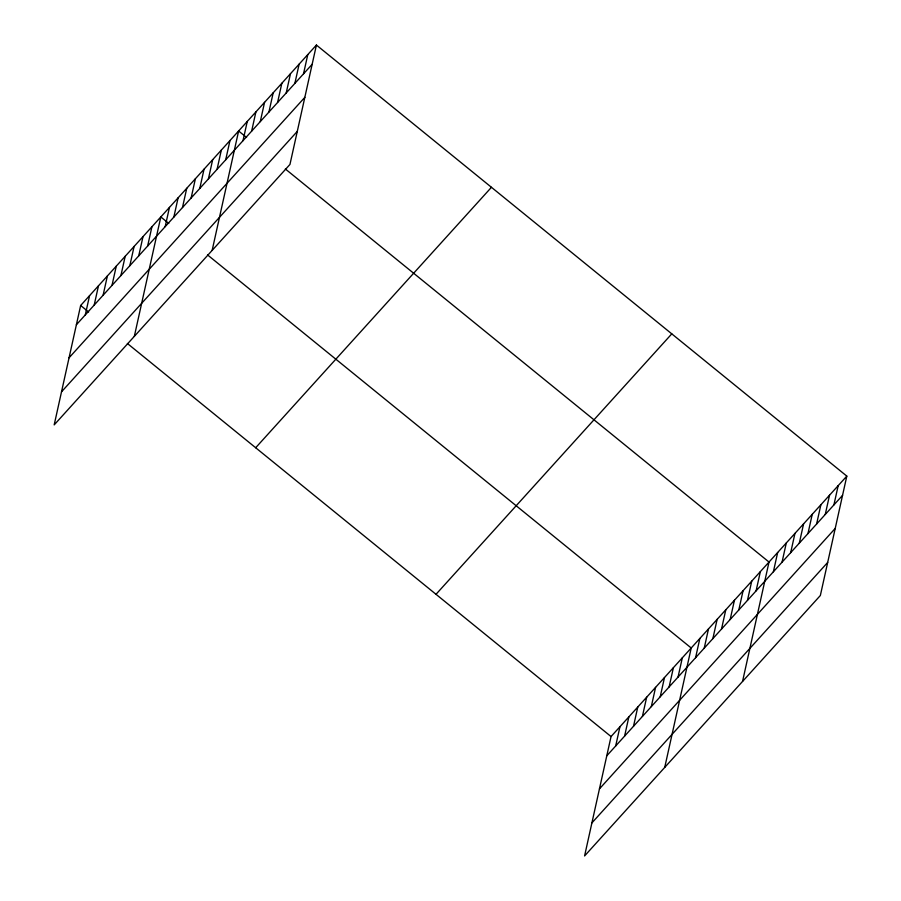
<?xml version="1.0" encoding="UTF-8"?>
<svg xmlns="http://www.w3.org/2000/svg" width="901" height="901" viewBox="0 0 901 901"><rect width="100%" height="100%" fill="white"/><g stroke="black" fill="none" stroke-linecap="round" stroke-linejoin="round"><path stroke-width="1.35" d="M316.42 45.05L80.651 305.495L54.184 424.889L289.953 164.444L316.42 45.05L846.816 476.111L820.349 595.505L584.58 855.95L611.047 736.556L846.816 476.111M85.291 314.911L89.559 295.652M94.2 305.067L98.468 285.82M103.108 295.235L107.377 275.976M112.006 285.392L116.274 266.133M120.914 275.56L125.183 256.301M129.823 265.716L134.091 246.457M138.731 255.873L143 236.625M147.64 246.041L151.909 226.782M134.339 336.343L160.817 216.938L168.769 223.414M165.187 226.647L169.456 207.388M173.837 217.096L178.105 197.848M182.475 207.545L186.744 188.298M191.125 198.006L195.393 178.747M199.774 188.455L204.043 169.197M208.413 178.905L212.681 159.646M217.062 169.354L221.331 150.095M225.701 159.804L229.969 140.545M212.152 250.399L238.619 130.994L246.57 137.459M242.988 140.702L247.268 121.444M251.638 131.152L255.907 111.893M260.288 121.601L264.556 102.342M268.926 112.051L273.194 92.803M277.576 102.5L281.844 83.252M286.214 92.961L290.482 73.702M294.864 83.41L299.132 64.151M303.513 73.859L307.782 54.601M615.687 745.972L619.956 726.713M624.596 736.128L628.864 716.869M633.504 726.296L637.773 707.037M642.402 716.453L646.67 697.194M651.31 706.609L655.579 687.362M660.219 696.777L664.487 677.518M669.128 686.934L673.396 667.675M678.036 677.101L682.305 657.843M664.735 767.404L691.213 647.999L207.557 254.927M695.583 657.707L699.852 638.449M704.233 648.157L708.501 628.898M712.871 638.606L717.14 619.347M721.521 629.056L725.789 609.797M730.17 619.505L734.439 600.257M738.809 609.954L743.077 590.707M747.458 600.415L751.727 581.156M756.097 590.865L760.365 571.606M742.548 681.449L769.015 562.055L285.358 168.983M773.385 571.763L777.664 552.504M782.034 562.213L786.303 542.954M790.684 552.662L794.952 533.403M799.322 543.112L803.591 523.853M807.972 533.561L812.24 514.302M816.61 524.01L820.879 504.751M825.26 514.46L829.528 495.212M833.909 504.909L838.178 485.662M76.382 324.754L312.151 64.309M69.062 357.798L304.831 97.353M61.505 391.845L297.274 131.4M255.681 447.741L491.45 187.295M436.016 594.3L671.786 333.854M606.778 755.804L842.548 495.37M599.458 788.859L835.227 528.414M591.901 822.906L827.67 562.461M80.651 305.495L88.613 311.96M127.39 343.484L611.047 736.556"/></g></svg>
